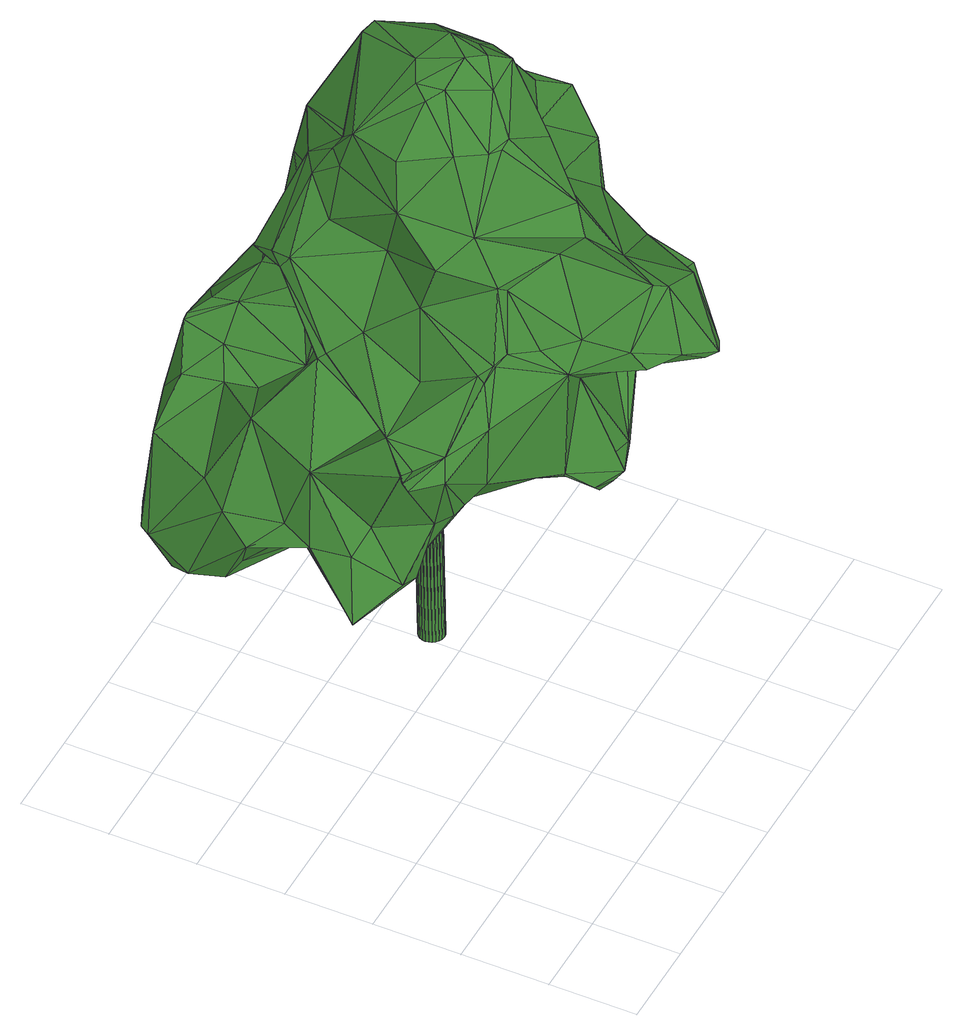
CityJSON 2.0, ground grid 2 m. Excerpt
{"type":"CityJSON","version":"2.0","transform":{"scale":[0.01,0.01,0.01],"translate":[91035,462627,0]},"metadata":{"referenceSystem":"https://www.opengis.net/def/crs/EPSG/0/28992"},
"CityObjects":{
"tree1":{"type":"SolitaryVegetationObject","attributes":{"gtid":33,"crown_width_m":10.18,"crown_median_z":8.91,"trunk_H_m":8.62,"trunk_DBH_m":0.58,"trunk_radius_m":0.29,"trunk_base_height_m":0.29,"original_gtid":"33"},"geometry":[{"type":"Solid","lod":"3","boundaries":[[[[0,1,2]],[[3,4,5]],[[6,7,8]],[[9,10,11]],[[12,13,14]],[[15,16,17]],[[18,19,20]],[[18,20,21]],[[22,23,24]],[[23,25,24]],[[26,27,28]],[[29,30,31]],[[32,33,34]],[[35,1,0]],[[36,37,38]],[[22,39,23]],[[40,41,42]],[[43,44,35]],[[45,46,47]],[[23,39,48]],[[49,50,51]],[[52,53,54]],[[55,56,57]],[[58,59,60]],[[61,62,53]],[[63,64,65]],[[43,66,44]],[[67,44,66]],[[68,69,49]],[[70,25,71]],[[72,30,73]],[[72,74,30]],[[75,76,77]],[[78,79,11]],[[21,11,79]],[[80,81,82]],[[83,84,85]],[[86,6,8]],[[87,28,88]],[[26,28,87]],[[12,89,90]],[[83,40,84]],[[91,92,93]],[[12,90,94]],[[23,71,25]],[[95,96,51]],[[97,98,99]],[[100,101,102]],[[55,57,103]],[[55,103,104]],[[105,103,57]],[[63,65,48]],[[63,48,39]],[[106,107,66]],[[85,45,47]],[[76,108,109]],[[110,111,112]],[[110,25,111]],[[113,114,115]],[[105,104,103]],[[116,117,118]],[[119,120,121]],[[109,108,10]],[[11,10,108]],[[59,2,122]],[[62,61,3]],[[121,123,119]],[[124,125,126]],[[113,126,127]],[[128,25,110]],[[128,24,25]],[[87,93,129]],[[87,130,93]],[[131,132,133]],[[134,135,136]],[[111,137,138]],[[65,46,139]],[[46,140,139]],[[124,141,142]],[[143,54,53]],[[137,111,144]],[[45,80,46]],[[116,145,146]],[[45,147,57]],[[40,42,84]],[[9,148,10]],[[41,40,149]],[[41,149,90]],[[150,27,26]],[[34,33,136]],[[35,0,151]],[[152,26,87]],[[153,154,155]],[[156,157,158]],[[159,158,157]],[[119,126,113]],[[21,79,18]],[[78,18,79]],[[137,160,138]],[[65,64,46]],[[87,129,152]],[[125,150,127]],[[125,27,150]],[[97,99,161]],[[162,156,153]],[[127,150,163]],[[127,163,113]],[[164,165,166]],[[119,113,115]],[[92,129,93]],[[152,129,92]],[[114,152,92]],[[97,162,153]],[[167,168,169]],[[170,171,122]],[[169,122,171]],[[169,171,170]],[[172,115,114]],[[43,58,173]],[[35,58,43]],[[21,174,106]],[[37,52,175]],[[176,151,0]],[[35,151,58]],[[164,60,59]],[[1,177,178]],[[72,107,74]],[[6,86,179]],[[180,135,181]],[[92,91,172]],[[92,172,114]],[[47,46,64]],[[37,120,91]],[[142,51,50]],[[27,125,28]],[[126,125,127]],[[177,182,183]],[[176,58,151]],[[176,59,58]],[[166,60,164]],[[1,35,177]],[[176,0,2]],[[176,2,59]],[[161,99,104]],[[104,99,98]],[[184,185,9]],[[49,51,96]],[[83,186,40]],[[149,40,186]],[[49,96,19]],[[166,187,173]],[[173,60,166]],[[58,60,173]],[[90,89,41]],[[177,183,188]],[[189,64,63]],[[101,100,190]],[[101,190,70]],[[146,145,42]],[[126,119,123]],[[126,123,124]],[[172,91,120]],[[191,61,53]],[[120,175,54]],[[37,175,120]],[[112,111,192]],[[9,11,21]],[[123,3,124]],[[6,193,194]],[[190,195,196]],[[96,197,19]],[[198,199,200]],[[81,201,202]],[[80,201,81]],[[203,13,148]],[[167,169,204]],[[61,205,206]],[[56,80,207]],[[13,76,109]],[[154,135,180]],[[177,188,160]],[[177,160,178]],[[122,164,59]],[[208,8,7]],[[209,144,167]],[[167,204,209]],[[210,44,67]],[[206,4,61]],[[25,196,111]],[[26,163,150]],[[209,2,1]],[[192,211,112]],[[116,85,145]],[[104,105,161]],[[160,188,138]],[[74,107,212]],[[213,185,214]],[[184,214,185]],[[215,210,182]],[[216,217,218]],[[43,173,66]],[[219,134,220]],[[221,147,117]],[[143,121,120]],[[52,36,15]],[[143,120,54]],[[48,139,23]],[[188,192,138]],[[124,3,5]],[[24,222,22]],[[39,222,63]],[[22,222,39]],[[149,186,216]],[[83,216,186]],[[57,207,45]],[[109,10,148]],[[222,24,223]],[[101,70,139]],[[222,223,191]],[[12,14,89]],[[41,89,42]],[[81,202,224]],[[9,199,148]],[[158,225,156]],[[159,168,158]],[[115,226,119]],[[117,161,105]],[[181,155,154]],[[148,199,203]],[[198,203,199]],[[142,50,125]],[[94,227,12]],[[206,5,4]],[[206,228,5]],[[154,180,181]],[[68,49,19]],[[5,142,141]],[[142,5,51]],[[156,229,133]],[[179,86,133]],[[179,133,229]],[[35,215,177]],[[182,177,215]],[[165,132,230]],[[229,162,198]],[[9,231,199]],[[227,232,77]],[[122,2,209]],[[156,162,229]],[[203,198,162]],[[203,162,97]],[[87,232,130]],[[209,1,178]],[[160,209,178]],[[160,137,209]],[[209,137,144]],[[229,198,200]],[[229,200,193]],[[148,13,109]],[[193,6,179]],[[179,229,193]],[[93,38,91]],[[218,36,38]],[[136,225,158]],[[158,168,136]],[[233,78,88]],[[78,75,88]],[[234,211,228]],[[146,89,14]],[[42,89,146]],[[146,14,13]],[[13,161,117]],[[13,117,146]],[[235,147,45]],[[203,161,13]],[[94,236,130]],[[93,130,236]],[[121,3,123]],[[237,30,74]],[[106,174,107]],[[238,239,183]],[[42,145,84]],[[88,28,233]],[[17,240,191]],[[159,132,169]],[[65,139,48]],[[62,241,53]],[[195,219,33]],[[111,138,192]],[[95,197,96]],[[112,211,110]],[[149,236,90]],[[219,220,33]],[[90,236,94]],[[20,19,197]],[[20,197,107]],[[56,207,57]],[[184,9,21]],[[106,208,7]],[[86,8,208]],[[7,194,106]],[[6,194,7]],[[193,200,199]],[[193,199,231]],[[15,217,189]],[[23,139,70]],[[52,54,175]],[[23,70,71]],[[192,188,242]],[[133,157,156]],[[47,243,85]],[[244,223,234]],[[3,61,4]],[[49,69,50]],[[88,75,87]],[[234,228,245]],[[234,245,244]],[[76,246,77]],[[246,76,13]],[[110,211,234]],[[78,108,75]],[[191,244,61]],[[223,244,191]],[[142,125,124]],[[34,144,32]],[[34,168,144]],[[223,24,234]],[[128,234,24]],[[110,234,128]],[[18,233,19]],[[78,233,18]],[[221,105,147]],[[30,237,31]],[[242,29,247]],[[228,247,29]],[[118,147,235]],[[47,64,217]],[[133,132,157]],[[159,157,132]],[[53,52,17]],[[107,197,237]],[[144,168,167]],[[219,248,134]],[[46,80,140]],[[238,182,210]],[[238,183,182]],[[165,169,132]],[[91,38,37]],[[116,118,235]],[[211,192,247]],[[211,247,228]],[[192,242,247]],[[145,85,84]],[[28,125,69]],[[57,147,105]],[[143,53,241]],[[215,35,44]],[[97,161,203]],[[51,5,249]],[[134,248,181]],[[191,240,222]],[[201,248,202]],[[202,248,219]],[[11,108,78]],[[236,149,216]],[[236,216,218]],[[19,233,68]],[[28,68,233]],[[105,221,117]],[[47,217,83]],[[216,83,217]],[[36,217,15]],[[189,217,64]],[[95,29,31]],[[74,212,237]],[[135,153,225]],[[154,153,135]],[[190,100,195]],[[100,219,195]],[[170,122,209]],[[236,218,38]],[[236,38,93]],[[209,204,170]],[[116,235,45]],[[116,45,85]],[[168,159,169]],[[116,146,117]],[[45,207,80]],[[237,212,107]],[[196,33,32]],[[195,33,196]],[[184,21,214]],[[213,214,21]],[[34,136,168]],[[242,30,29]],[[238,30,242]],[[218,217,36]],[[36,52,37]],[[131,250,166]],[[188,239,242]],[[55,98,56]],[[131,165,230]],[[131,166,165]],[[98,251,56]],[[134,181,135]],[[15,17,52]],[[208,187,166]],[[208,106,187]],[[16,240,17]],[[213,21,106]],[[194,213,106]],[[225,136,135]],[[225,153,156]],[[70,252,25]],[[193,231,213]],[[193,213,194]],[[13,12,227]],[[13,227,246]],[[246,227,77]],[[124,5,141]],[[111,32,144]],[[73,238,72]],[[72,238,210]],[[111,196,32]],[[72,210,67]],[[67,66,72]],[[72,66,107]],[[30,238,73]],[[197,95,31]],[[197,31,237]],[[3,121,241]],[[121,143,241]],[[201,251,181]],[[201,56,251]],[[201,80,56]],[[80,82,140]],[[117,147,118]],[[100,224,219]],[[139,102,101]],[[140,102,139]],[[140,82,102]],[[82,100,102]],[[224,202,219]],[[82,81,224]],[[82,224,100]],[[181,248,201]],[[213,231,185]],[[9,185,231]],[[215,44,210]],[[190,252,70]],[[196,25,252]],[[196,252,190]],[[228,249,5]],[[61,244,253]],[[206,253,244]],[[53,17,191]],[[189,16,15]],[[63,16,189]],[[29,95,249]],[[29,249,228]],[[51,249,95]],[[75,108,76]],[[107,174,20]],[[47,83,243]],[[85,243,83]],[[104,98,55]],[[166,250,208]],[[86,208,250]],[[86,250,133]],[[131,133,250]],[[131,230,132]],[[253,205,61]],[[253,206,205]],[[206,245,228]],[[206,244,245]],[[20,174,21]],[[28,69,68]],[[125,50,69]],[[134,33,220]],[[136,33,134]],[[153,155,97]],[[3,241,62]],[[173,187,66]],[[16,63,240]],[[63,222,240]],[[106,66,187]],[[87,75,232]],[[77,232,75]],[[94,232,227]],[[130,232,94]],[[183,239,188]],[[98,97,155]],[[98,155,251]],[[172,226,115]],[[120,226,172]],[[181,251,155]],[[119,226,120]],[[164,169,165]],[[122,169,164]],[[242,239,238]],[[204,169,170]],[[152,163,26]],[[152,114,163]],[[113,163,114]],[[254,255,256]],[[254,256,257]],[[257,256,258]],[[257,258,259]],[[256,255,260]],[[256,260,258]],[[258,260,261]],[[258,261,259]],[[260,255,262]],[[260,262,261]],[[261,262,263]],[[261,263,259]],[[262,255,264]],[[262,264,263]],[[263,264,265]],[[263,265,259]],[[264,255,266]],[[264,266,265]],[[265,266,267]],[[265,267,259]],[[266,255,268]],[[266,268,267]],[[267,268,269]],[[267,269,259]],[[268,255,270]],[[268,270,269]],[[269,270,271]],[[269,271,259]],[[270,255,272]],[[270,272,271]],[[271,272,273]],[[271,273,259]],[[272,255,274]],[[272,274,273]],[[273,274,275]],[[273,275,259]],[[274,255,276]],[[274,276,275]],[[275,276,277]],[[275,277,259]],[[276,255,278]],[[276,278,277]],[[277,278,279]],[[277,279,259]],[[278,255,280]],[[278,280,279]],[[279,280,281]],[[279,281,259]],[[280,255,282]],[[280,282,281]],[[281,282,283]],[[281,283,259]],[[282,255,284]],[[282,284,283]],[[283,284,285]],[[283,285,259]],[[284,255,286]],[[284,286,285]],[[285,286,287]],[[285,287,259]],[[286,255,288]],[[286,288,287]],[[287,288,289]],[[287,289,259]],[[288,255,290]],[[288,290,289]],[[289,290,291]],[[289,291,259]],[[290,255,292]],[[290,292,291]],[[291,292,293]],[[291,293,259]],[[292,255,294]],[[292,294,293]],[[293,294,295]],[[293,295,259]],[[294,255,296]],[[294,296,295]],[[295,296,297]],[[295,297,259]],[[296,255,298]],[[296,298,297]],[[297,298,299]],[[297,299,259]],[[298,255,300]],[[298,300,299]],[[299,300,301]],[[299,301,259]],[[300,255,302]],[[300,302,301]],[[301,302,303]],[[301,303,259]],[[302,255,254]],[[302,254,303]],[[303,254,257]],[[303,257,259]]]]}]}
},
"vertices":[
[238,1139,531],[372,1167,637],[285,1113,546],[768,902,1402],[731,947,1333],[650,971,1366],[173,517,615],[143,619,675],[85,587,549],[238,453,946],[376,432,1044],[385,452,1048],[575,198,1060],[512,308,1005],[586,167,1016],[1002,525,1196],[1029,692,1100],[993,711,1232],[401,719,1045],[403,887,1182],[356,781,999],[231,583,952],[1110,864,891],[1048,874,702],[1043,939,893],[937,1011,727],[518,573,1501],[460,674,1493],[430,657,1382],[635,977,1109],[598,889,969],[453,991,1128],[712,892,777],[727,838,781],[500,851,695],[247,1120,727],[952,459,1232],[823,531,1353],[761,453,1293],[1100,815,843],[771,94,970],[723,71,991],[703,92,983],[187,975,711],[368,1019,808],[889,338,735],[1022,464,815],[998,349,917],[1077,689,823],[504,886,1335],[521,848,1407],[551,919,1342],[982,533,1325],[987,752,1286],[918,632,1386],[605,284,613],[634,334,615],[735,280,636],[155,1086,532],[156,1032,466],[140,988,477],[904,896,1305],[916,874,1323],[1065,682,1032],[1027,530,907],[1080,599,859],[240,894,867],[394,954,796],[461,826,1266],[492,818,1394],[976,839,669],[1024,871,678],[449,873,847],[564,936,884],[598,843,990],[470,448,1223],[434,409,1087],[491,437,1206],[421,600,1147],[377,578,986],[849,481,711],[826,542,714],[873,635,646],[955,243,971],[827,138,884],[853,159,871],[88,587,546],[474,504,1340],[405,557,1284],[656,122,1017],[687,167,1165],[723,455,1434],[608,490,1509],[663,362,1339],[664,191,1176],[452,994,1131],[420,937,1167],[485,370,711],[563,324,671],[524,325,705],[857,674,596],[923,694,614],[904,662,622],[625,262,632],[572,279,649],[647,248,646],[170,725,847],[349,798,984],[406,426,1070],[409,424,1067],[809,1035,868],[709,978,749],[789,1053,870],[659,617,1641],[653,549,1584],[698,585,1629],[811,220,894],[647,349,864],[848,374,748],[706,673,1648],[784,615,1572],[793,752,1565],[239,976,526],[720,852,1594],[698,869,1574],[498,792,1490],[631,714,1621],[585,691,1600],[827,974,883],[583,494,1499],[622,325,1291],[170,741,681],[335,762,565],[274,658,590],[586,693,869],[496,682,716],[544,729,688],[574,1080,627],[610,1143,822],[1009,662,780],[970,635,785],[560,826,1420],[535,832,1433],[879,692,1412],[548,996,657],[804,178,888],[642,169,984],[734,281,641],[337,403,959],[780,157,1129],[562,658,1583],[169,1109,534],[560,513,1497],[408,602,655],[408,603,660],[488,371,713],[373,606,620],[340,762,564],[520,734,553],[384,841,420],[527,1161,620],[526,323,709],[368,563,636],[594,630,1598],[181,923,459],[207,898,493],[107,839,642],[438,876,585],[488,849,603],[382,844,423],[326,953,586],[284,901,545],[739,548,1599],[136,908,688],[329,635,878],[919,586,1369],[190,1107,512],[416,1180,686],[482,1193,588],[212,505,607],[473,554,895],[598,506,834],[448,1151,859],[463,1151,864],[186,500,931],[141,502,934],[821,248,1019],[155,777,694],[585,1158,827],[938,544,975],[838,773,678],[951,832,1094],[722,1100,895],[239,477,748],[197,600,722],[782,775,728],[730,926,759],[401,908,1149],[283,430,783],[190,429,923],[257,441,772],[712,438,847],[821,607,885],[335,406,807],[400,882,585],[807,771,1293],[755,963,1250],[734,283,637],[131,707,676],[337,1001,596],[433,1052,845],[762,1040,940],[423,746,1044],[162,517,928],[162,515,933],[350,1108,808],[888,316,1077],[915,418,1052],[881,416,1173],[793,726,746],[727,837,785],[663,288,656],[1044,765,1028],[927,869,1034],[818,601,712],[478,673,634],[729,621,1620],[558,300,1068],[704,1028,1167],[246,524,615],[211,765,694],[127,482,931],[603,375,1240],[491,710,1203],[817,958,965],[868,350,740],[713,283,1180],[448,895,1134],[515,1059,892],[512,1118,882],[1025,728,1086],[842,808,1385],[621,1059,913],[877,241,891],[874,865,1059],[729,921,1102],[497,365,1061],[716,1068,945],[634,606,901],[593,895,1214],[139,720,672],[592,342,682],[909,925,763],[832,783,1097],[654,675,30],[625,675,29],[653,682,29],[640,684,892],[639,691,892],[611,684,891],[650,689,29],[636,698,892],[646,695,29],[632,704,892],[640,700,29],[626,709,891],[633,703,29],[618,712,891],[625,704,29],[611,713,891],[618,703,29],[604,712,891],[611,700,29],[596,709,891],[605,696,29],[590,705,891],[600,690,29],[586,699,891],[597,683,29],[583,692,891],[596,675,29],[582,684,891],[597,668,29],[583,677,891],[600,661,29],[585,670,891],[604,655,29],[590,664,891],[610,650,29],[596,659,891],[617,647,29],[603,656,892],[625,646,29],[610,655,892],[632,647,30],[618,656,892],[639,650,30],[625,659,892],[645,654,30],[631,663,892],[650,660,30],[636,669,892],[653,667,30],[639,676,892]
]}
